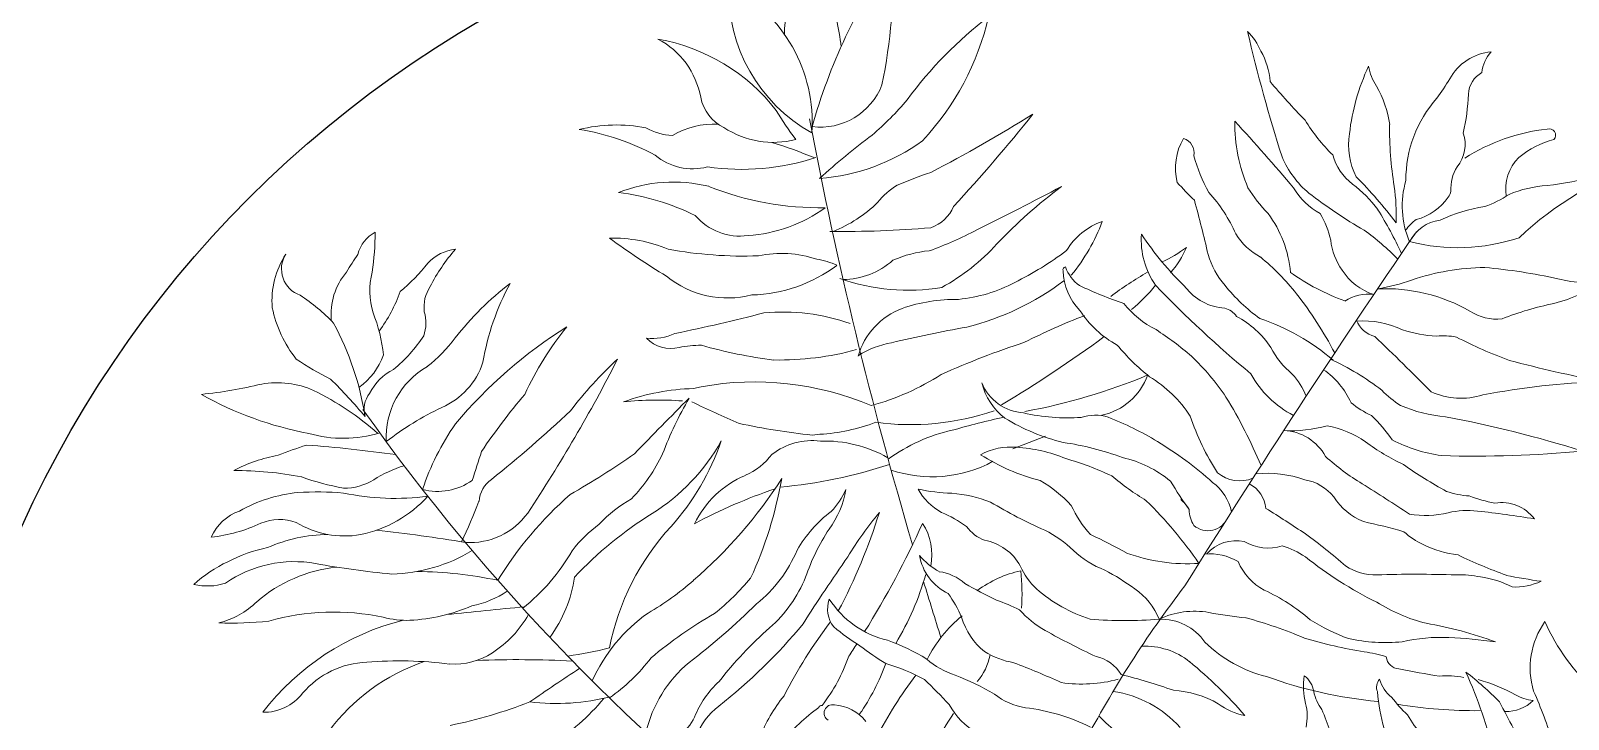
# Model space of a CAD drawing. Header units: inches. Extents: x 484217 to 497210, y -26946 to -21493.
# Drawn here: x 492384.29 to 492405.09, y -26219.22 to -26209.91 of the extents above; entities that cross this region are included whole.
import ezdxf

# ---------------------------------------------------------------- set-up
doc = ezdxf.new("R2010")
doc.units = ezdxf.units.IN
doc.header["$LTSCALE"] = 20
doc.header["$MEASUREMENT"] = 0
doc.layers.add('furniture', color=4, linetype='Continuous')
doc.layers.add('PLANTS', color=84, linetype='Continuous', lineweight=13)

# ---------------------------------------------------------------- blocks, each defined once
blk = doc.blocks.new('A$C137A2C16')
at = {"layer": 'PLANTS'}
for p, q in [((91.313, 66.903), (91.313, 66.461)), ((87.175, 60.89), (87.12, 60.448)), ((83.81, 49.857), (84.086, 47.871))]:
    blk.add_line(p, q, dxfattribs=at)
for centre, radius, start, end in [((89.867, 95.851), 3.365, 153.43857, 184.79373), ((79.786, 93.451), 8.078, 12.1986, 28.90754), ((104.365, 91.103), 20.686, 164.98391, 172.93762), ((89.046, 96.494), 4.661, 180.38578, 211.50023), ((80.049, 93.009), 6.953, 336.90044, 21.61168), ((98.652, 94.733), 9.449, 173.6608, 191.66436), ((87.549, 93.522), 2.831, 6.70879, 52.77317), ((81.57, 94.471), 2.832, 165.96589, 219.08789), ((67.559, 85.897), 14.582, 0.86052, 39.4266), ((79.294, 92.982), 8.665, 358.4928, 14.54476), ((112.32, 80.844), 20.233, 137.65986, 156.30069), ((122.192, 91.253), 25.034, 172.61511, 180.65303), ((70.277, 92.969), 13.576, 334.87519, 2.86195), ((77.652, 90.162), 8.381, 353.1575, 27.70914), ((82.139, 91.446), 8.566, 352.64877, 16.31903), ((73.419, 98.01), 19.763, 335.89112, 347.24442), ((84.025, 91.404), 8.955, 357.20774, 14.50245), ((75.344, 89.69), 5.019, 348.63308, 36.62977), ((79.277, 91.115), 8.832, 347.5721, 10.69095), ((86.784, 92.325), 2.661, 325.84222, 10.78263), ((68.285, 84.367), 11.328, 5.67235, 40.49773), ((92.791, 87.107), 5.324, 135.62059, 176.8871), ((57.997, 85.901), 35.338, 5.43948, 8.24393), ((92.061, 91.236), 5.105, 322.8277, 356.98769), ((130.083, 71.192), 47.63, 156.37395, 161.68512), ((71.784, 93.588), 19.127, 342.41019, 350.25136), ((103.628, 82.065), 14.494, 147.09889, 156.94967), ((5.61, 116.929), 91.836, 339.25032, 342.45928), ((101.117, 82.368), 7.022, 88.67384, 115.36194), ((100.556, 84.507), 4.935, 44.17832, 81.57172), ((57.703, 91.976), 22.798, 339.78791, 351.74185), ((100.042, 85.494), 7.153, 150.86796, 183.91659), ((83.394, 98.459), 16.383, 305.4615, 321.01344), ((108.419, 77.403), 15.303, 132.35022, 140.91058), ((102.969, 86.818), 1.593, 45.02572, 147.65665), ((94.565, 87.191), 7.092, 178.33998, 214.81934), ((103.16, 81.712), 14.488, 155.11806, 174.34111), ((93.317, 86.962), 3.124, 165.58141, 198.82309), ((93.943, 95.724), 11.128, 300.73947, 313.63867), ((87.512, 84.626), 5.576, 152.45729, 168.39827), ((-4.678, 118.857), 97.721, 337.61721, 340.62966), ((78.264, 116.291), 34.481, 297.15336, 302.0101), ((139.513, -24.665), 119.163, 112.23141, 129.9934), ((92.245, 83.927), 10.356, 169.8769, 190.1231), ((94.071, 84.272), 9.397, 168.40961, 198.00587), ((83.8, 83.592), 6.972, 3.89853, 19.79599), ((95.193, 102.513), 16.944, 265.96165, 285.18449), ((94.099, 84.167), 1.446, 38.15282, 93.91547), ((99.328, 87.082), 3.915, 202.62036, 237.19232), ((99.3, 82.527), 3.763, 36.88949, 82.47264), ((103.641, 84.099), 27.988, 178.45209, 188.18243), ((61.27, 90.468), 24.112, 335.11441, 346.18227), ((91.497, 80.144), 4.691, 16.65712, 79.7388), ((76.927, 77.636), 16.973, 12.16959, 24.81683), ((93.339, 82.729), 3.005, 13.13202, 50.8706), ((78.784, 61.264), 33.268, 42.90226, 44.99547), ((82.959, 82.932), 4.034, 163.1811, 199.91473), ((98.336, 92.62), 8.901, 262.70697, 278.81334), ((100.009, 79.701), 4.135, 61.75423, 94.28983), ((102.3, 82.189), 1.921, 14.07995, 63.64811), ((-272.689, 127.161), 357.246, 352.279, 352.99906), ((92.248, 81.759), 3.448, 152.52431, 202.16318), ((81.687, 71.039), 14.417, 41.88759, 58.64432), ((104.063, 87.3), 8.712, 206.50463, 223.62575), ((105.063, 89.163), 8.448, 220.08819, 237.50035), ((108.814, 101.394), 19.306, 249.22474, 256.06205), ((17.821, 94.38), 62.263, 343.97403, 349.02391), ((87.783, 81.96), 5.735, 178.53143, 200.73087), ((110.038, 86.795), 10.637, 206.56143, 218.90078), ((85.286, 83.819), 6.525, 200.27961, 226.97774), ((89.565, 80.46), 4.061, 163.02296, 221.29665), ((116.329, 121.243), 49.863, 232.1941, 235.09578), ((97.693, 81.966), 4.241, 190.20759, 239.03225), ((103.798, 85.148), 8.621, 205.11135, 220.35086), ((98.934, 83.133), 2.187, 237.43615, 274.11668), ((68.232, 65.16), 21.266, 28.07919, 45.4774), ((87.275, 78.717), 1.713, 22.21239, 72.28175), ((-657.754, -1160.014), 1447.928, 58.881434, 58.95057), ((70.631, 64.269), 27.269, 19.06834, 36.95994), ((98.856, 78.801), 2.163, 43.62798, 83.76795), ((93.649, 72.279), 10.492, 35.67212, 49.79928), ((85.766, 83.922), 13.266, 199.48328, 217.05655), ((88.265, 75.719), 13.088, 160.37173, 180.90707), ((-65.464, 24.152), 152.074, 20.29109, 21.59221), ((156.934, 112.017), 75.499, 205.62566, 210.17297), ((64.084, 54.841), 36.213, 36.54814, 43.03926), ((82.867, 68.079), 18.389, 24.78371, 38.65539), ((99.716, 78.717), 2.477, 352.61123, 34.37612), ((91.978, 84.484), 11.914, 205.86182, 226.88367), ((85.215, 83.278), 7.837, 220.81252, 248.3587), ((151.476, 139.124), 89.349, 223.3589, 229.90521), ((89.864, 64.826), 14.636, 48.49903, 67.30763), ((98.334, 75.53), 20.412, 174.75043, 181.59089), ((70.546, 68.747), 9.534, 22.22894, 52.88206), ((64.385, 63.943), 21.612, 18.61816, 33.89197), ((82.145, 62.149), 18.026, 37.72061, 52.27033), ((85.068, 79.59), 10.697, 201.82533, 219.63972), ((72.048, 61.888), 14.337, 34.21149, 65.78088), ((78.207, 71.101), 7.325, 22.71544, 39.78504), ((134.779, 89.578), 49.909, 196.78014, 201.7943), ((74.146, 59.601), 22.721, 29.45337, 39.55522), ((69.479, 67.387), 7.384, 26.70534, 63.94728), ((78.095, 69.395), 8.23, 17.01799, 33.42809), ((55.297, 61.763), 24.181, 16.53237, 27.0642), ((93.748, 76.635), 15.001, 196.58486, 208.83751), ((69.621, 67.966), 3.991, 24.26492, 87.90774), ((74.805, 73.44), 2.976, 204.28972, 231.61415), ((93.743, 76.737), 9.211, 212.38274, 232.02793), ((69.865, 66.614), 5.455, 29.05076, 55.46848), ((112.563, 87.148), 40.022, 204.2579, 211.60889), ((95.875, 74.634), 11.643, 199.00319, 227.60975), ((-136.777, -74.9), 268.369, 31.9891, 32.94508), ((72.487, 73.367), 19.14, 342.69875, 352.84995), ((78.697, 69.459), 12.872, 348.54738, 6.80935), ((95.829, 78.374), 14.601, 215.23998, 237.68857), ((133.134, 32.473), 49.278, 131.00536, 135.58938), ((92.626, 71.372), 8.352, 324.45595, 348.178), ((94.773, 74.963), 13.457, 318.35368, 338.06953), ((98.34, 69.817), 8.917, 335.96476, 0.76696), ((101.655, 82.895), 31.351, 205.08011, 217.43931), ((57.647, 55.41), 21.918, 28.17482, 39.19695), ((104.18, 81.725), 26.599, 207.60296, 224.29329), ((76.116, 51.647), 21.468, 46.69683, 56.14613), ((95.699, 67.246), 1.905, 120.47276, 182.0455), ((97.85, 67.85), 3.285, 161.56429, 190.80723), ((92.217, 75.341), 15.283, 205.98552, 216.86555), ((54.488, 60.713), 30.314, 5.57022, 15.1047), ((80.103, 64.131), 5.781, 10.0262, 50.82759), ((90.421, 73.244), 13.638, 320.50871, 339.90186), ((94.694, 67.302), 8.627, 333.30825, 8.36625), ((66.566, 60.976), 8.046, 37.08848, 57.0062), ((135.69, 30.685), 58.011, 141.01784, 143.97141), ((87.2, 67.394), 6.599, 347.00482, 358.13171), ((213.84, 64.613), 119.246, 178.7409, 181.2591), ((59.712, 58.814), 13.249, 23.24248, 35.90542), ((85.54, 69.571), 7.837, 205.70641, 234.15743), ((94.373, 84.784), 23.522, 232.30423, 246.8904), ((74.271, 67.251), 17.06, 323.91265, 357.34569), ((101.328, 62.57), 5.548, 127.72835, 181.39724), ((121.192, 57.021), 23.751, 156.43367, 169.00189), ((108.826, 63.968), 3.226, 136.5693, 164.93087), ((55.049, 44.461), 27.897, 39.69177, 49.98914), ((83.796, 69.421), 7.748, 208.20629, 234.8345), ((117.218, 52.792), 26.991, 150.92064, 159.94308), ((106.859, 63.349), 3.355, 127.23361, 181.48239), ((89.721, 65.901), 3.998, 191.00402, 219.22761), ((124.865, 47.78), 39.905, 154.74283, 160.8202), ((102.52, 61.57), 3.388, 117.68832, 174.70968), ((101.152, 63.379), 4.778, 344.56568, 17.38838), ((101.163, 68.672), 10.998, 294.74302, 336.94778), ((107.692, 67.482), 4.755, 267.41069, 319.04322), ((71.393, 63.351), 0.481, 333.92938, 134.99836), ((71.811, 63.903), 0.158, 335.03383, 61.83063), ((79.565, 70.006), 9.797, 219.03108, 237.89638), ((-1.621, -12.902), 109.693, 41.9811, 44.39238), ((69.386, 63.89), 2.553, 295.89783, 342.89635), ((73.077, 52.972), 11.894, 43.48804, 58.26479), ((75.868, 57.773), 7.449, 24.09637, 46.97041), ((112.009, 59.495), 27.59, 171.97395, 185.3207), ((83.172, 61.803), 3.792, 339.96048, 24.44492), ((116.167, 53.756), 16.824, 144.91155, 168.13975), ((116.367, 58.263), 13.8, 158.76422, 184.92691), ((107.395, 60.277), 2.456, 88.08505, 140.86084), ((80.281, 70.247), 12.525, 222.13332, 237.08841), ((112.747, 97.666), 52.6, 223.1278, 224.05743), ((79.679, 56.864), 5.519, 109.95906, 153.43343), ((85.056, 50.684), 14.508, 127.69369, 134.9981), ((76.891, 60.665), 1.656, 56.91049, 115.19966), ((108.402, 57.926), 17.043, 166.00255, 182.11753), ((83.12, 63.548), 11.608, 327.52427, 352.30361), ((104.145, 60.736), 8.535, 168.52205, 203.72828), ((107.572, 60.52), 8.536, 170.81049, 202.78436), ((109.005, 58.109), 5.116, 133.38519, 181.60595), ((55.16, 44.034), 22.338, 39.35271, 50.19313), ((83.118, 50.529), 13.329, 128.62183, 136.39528), ((99.056, 87.117), 33.638, 229.07553, 239.4962), ((85.699, 64.574), 5.255, 220.55527, 247.61667), ((91.476, 61.691), 6.403, 328.57196, 358.75458), ((112.747, 97.666), 52.6, 224.95754, 232.61992), ((66.067, 46.171), 19.91, 36.93349, 45.90485), ((86.259, 63.148), 4.283, 213.01973, 233.27601), ((79.617, 61.881), 7.249, 317.16409, 349.04546), ((98.218, 58.623), 11.247, 170.65949, 187.46989), ((110.945, 50.719), 9.321, 75.21254, 137.70892), ((120.037, 106.823), 71.03, 221.63223, 224.99577), ((63.678, 65.246), 11.239, 318.36457, 330.55648), ((65.225, 65.355), 11.263, 314.9981, 327.67858), ((79.882, 73.418), 27.957, 324.39604, 329.78454), ((106.624, 65.343), 8.74, 252.87061, 320.05085), ((85.371, 69.99), 15.539, 225.4381, 241.38573), ((92.607, 60.158), 4.694, 322.5232, 337.37923), ((110.866, 42.534), 16.936, 107.52484, 114.32247), ((54.053, 85.26), 32.865, 299.74324, 303.2619), ((76.059, 53.469), 4.86, 126.19936, 148.56874), ((68.225, 51.456), 7.705, 26.20511, 50.14905), ((105.269, 51.056), 11.548, 147.20232, 176.64086), ((71.562, 52.58), 4.316, 106.19217, 137.04296), ((94.683, -196.533), 253.673, 93.87185, 94.62984), ((78.878, 53.518), 2.935, 86.21417, 141.70799), ((81.073, 52.612), 4.326, 117.55125, 137.05298), ((94.683, -196.533), 253.673, 87.69935, 93.374), ((90.403, 53.075), 7.299, 148.17989, 195.48672), ((75.811, 53.101), 9.82, 359.42084, 23.0746), ((100.753, 51.935), 14.651, 159.10132, 185.97871), ((102.845, 57.807), 14.8, 182.33819, 199.39861), ((89.038, 53.713), 4.071, 7.08932, 61.46164), ((85.782, 55.497), 5.531, 357.58099, 18.66658), ((99.731, 56.202), 4.375, 167.44439, 208.64007), ((153.773, 43.554), 57.122, 166.11804, 171.93608), ((105.98, 58.247), 7.793, 188.60887, 211.16043), ((112.667, 55.365), 11.395, 171.03118, 203.03849), ((64.891, 36.773), 41.816, 23.80199, 29.14955), ((107.964, 55.588), 3.8, 159.92562, 235.67497), ((88.049, 27.254), 33.847, 42.528, 61.12373), ((108.864, 52.218), 5.126, 17.02, 78.38303), ((59.208, 64.574), 15.324, 316.68279, 325.99389), ((75.381, 56.506), 2.696, 304.45952, 339.44271), ((79.681, 58.89), 3.227, 245.2886, 290.55902), ((83.802, 52.244), 3.572, 106.45078, 137.2007), ((92.211, 51.207), 10.425, 154.65235, 165.37899), ((73.973, 56.883), 3.375, 216.87147, 246.18614), ((75.286, 50.954), 3.945, 93.06439, 128.0452), ((73.383, 63.358), 8.632, 281.3092, 291.69745), ((76.042, 58.196), 6.231, 310.30495, 325.54711), ((3.034, 55.181), 88.275, 357.1879, 0.0535), ((72.661, 51.119), 3.736, 128.05928, 158.19728), ((76.102, 50.814), 4.591, 134.99783, 157.61853), ((119.363, 16.542), 56.806, 138.36457, 140.42908), ((74.295, 56.378), 8.231, 326.08267, 342.02975), ((84.055, 53.192), 9.08, 345.77343, 6.46918), ((89.242, 52.858), 6.766, 352.31761, 10.62012), ((96.141, 51.641), 4.083, 17.81963, 39.06836), ((110.533, 73.182), 19.056, 263.82607, 273.41644), ((70.163, 51.023), 6.742, 359.7553, 23.06695), ((80.944, 51.37), 2.25, 112.75796, 146.30818), ((43.519, 50.704), 42.174, 358.92388, 3.12227), ((43.549, 43.896), 46.22, 4.86473, 11.22177), ((68.402, 47.578), 32.071, 5.85627, 9.53651), ((118.881, 61.831), 17.732, 207.47879, 216.69095), ((58.665, 56.264), 11.178, 320.32454, 340.35591), ((24.734, 84.723), 57.052, 322.73177, 325.68668), ((61.886, 61.627), 16.327, 321.94665, 326.9744), ((76.358, 53.799), 2.959, 285.997, 336.47039), ((119.125, 81.373), 31.836, 245.29854, 258.89406), ((77.521, 46.444), 5.825, 118.49405, 137.25224), ((78.129, 62.013), 11.087, 252.56384, 263.66017), ((99.919, 33.427), 26.272, 135.67214, 143.31841), ((92.063, 43.362), 11.69, 134.29008, 152.64857), ((80.372, 50.767), 3.657, 341.72885, 15.25608), ((105.36, 54.969), 12.062, 195.56217, 214.7584), ((117.562, 54.518), 21.767, 186.76647, 194.60428), ((99.441, 51.814), 2.239, 186.34047, 233.15149), ((86.387, 35.633), 24.03, 24.52868, 40.48868), ((113.611, 14.168), 54.241, 138.09217, 141.54562), ((80.658, 43.397), 8.541, 125.59772, 149.4881), ((77.901, 47.072), 3.95, 100.6109, 124.11271), ((87.931, 47.11), 3.621, 90.5457, 129.64231), ((88.308, 48.021), 2.741, 98.63024, 163.73785), ((106.576, 51.083), 15.375, 180.86809, 203.96787), ((101.31, 49.825), 8.528, 172.34908, 195.15471), ((183.624, 72.26), 86.026, 194.41099, 198.89903), ((115.078, 59.56), 15.532, 213.86223, 243.91612), ((25.822, 2.634), 62.173, 39.31406, 49.22855), ((77.63, 47.217), 8.057, 158.45356, 181.87544), ((75.671, 52.005), 8.514, 324.18459, 343.73877), ((94.177, 41.537), 11.963, 135.65785, 153.05894), ((166.024, 75.996), 83.785, 198.13884, 202.97493), ((185.52, 109.972), 106.002, 214.44018, 218.21591), ((70.799, 43.063), 6.222, 118.95075, 146.93403), ((73.802, 53.291), 6.548, 302.82484, 320.43847), ((75.936, 54.184), 7.92, 300.01271, 316.50096), ((95.649, 43.899), 11.107, 153.88459, 171.0621), ((118.884, 47.011), 33.186, 177.08446, 189.80028), ((280.297, 92.168), 188.793, 193.2085, 194.86519), ((69.162, 48.805), 2.171, 287.07956, 335.375), ((95.182, 40.587), 23.02, 161.91321, 171.73689), ((80.233, 43.409), 5.243, 123.33896, 146.65724), ((55.546, 39.29), 35.108, 7.90751, 14.05474), ((71.447, 32.201), 28.787, 23.61677, 33.50461), ((63.02, 49.734), 6.39, 298.65552, 338.56178), ((44.652, 59.293), 28.111, 327.07962, 333.45416), ((81.155, 41.095), 6.358, 101.41539, 119.57621), ((68.013, 55.043), 16.625, 321.44746, 331.15717), ((68.075, 52.98), 16.57, 326.55838, 338.68311), ((111.054, 51.749), 18.45, 193.01031, 203.86112), ((63.828, 56.873), 16.018, 311.34586, 318.65034), ((52.197, 66.891), 32.825, 317.81367, 321.87059), ((67.073, 45.959), 4.116, 308.51507, 349.61352), ((82.135, 45.404), 2.552, 329.97071, 4.97007), ((71.85, 47.651), 3.796, 278.34265, 312.39555), ((85.083, 39.272), 10.22, 146.93443, 170.58204), ((91.079, 31.381), 16.679, 127.11503, 135.49843), ((69.275, 54.419), 18.249, 315.74945, 325.66801), ((88.15, 44.404), 3.623, 179.25591, 237.1034), ((92.633, 38.79), 5.865, 109.57095, 138.46878), ((92.413, 41.492), 3.319, 78.15094, 121.70193), ((93.485, 42.474), 2.094, 95.7107, 132.74562), ((101.279, 50.856), 10.735, 217.3679, 236.41102), ((93.121, 44.584), 0.158, 350.53638, 99.4625), ((91.517, 41.515), 3.844, 5.94713, 46.11407), ((62.674, 45.655), 5.811, 316.89753, 343.60943), ((69.407, 44.465), 3.048, 291.51417, 349.23824), ((67.726, 42.879), 4.784, 337.12117, 12.27271), ((75.957, 46.705), 6.596, 307.36484, 334.34347), ((109.288, 30.233), 22.058, 141.34074, 148.46868), ((54.193, 62.714), 25.249, 297.67052, 307.71), ((65.944, 63.918), 24.695, 291.5174, 302.41934), ((93.924, 31.381), 12.645, 116.69487, 128.45425), ((76.831, 35.774), 15.68, 15.78142, 25.04001), ((69.229, 38.909), 3.612, 129.8037, 156.45285), ((74.688, 35.118), 7.728, 122.59861, 152.95594), ((-321.045, -352.94), 558.567, 42.51122, 44.99961), ((88.013, 16.463), 26.264, 107.85565, 112.10812), ((66.87, 56.818), 21.646, 305.20656, 315.64185), ((92.749, 36.904), 5.364, 114.94433, 140.55036), ((88.43, 33.531), 17.934, 155.3217, 162.17473), ((77.919, 39.739), 1.242, 126.24978, 233.61825), ((77.76, 39.016), 1.818, 78.29867, 108.43381), ((77.712, 42.462), 1.716, 284.03535, 309.09171), ((80.887, 46.314), 7.216, 289.79923, 315.80085), ((99.935, 46.523), 11.132, 207.30061, 217.39658), ((72.258, 40.951), 3.223, 316.58582, 351.8573), ((73.618, 39.09), 2.23, 334.48656, 35.58174), ((124.149, -15.817), 64.667, 120.74333, 127.36013), ((75.319, 54.093), 19.144, 306.35417, 313.95893), ((100.446, 22.852), 18.171, 110.35359, 122.7774), ((92.785, 35.583), 4.509, 72.7087, 112.06145), ((45.982, 52.906), 28.926, 324.29285, 331.31225), ((77.518, 41.286), 2.828, 268.77893, 310.36266), ((84.773, 24.85), 14.745, 95.61302, 109.65418), ((98.883, 40.362), 6.698, 190.86315, 204.77611), ((89.928, 24.365), 26.325, 147.18193, 161.42771), ((75.193, 35.409), 3.379, 100.12486, 138.5916), ((77.599, 36.275), 2.705, 136.72201, 184.39862), ((81.056, 37.136), 2.026, 127.80436, 188.74961), ((78.922, 50.46), 14.101, 290.83392, 303.31114), ((91.901, 35.285), 3.125, 114.44438, 163.18488), ((95.923, 41.89), 5.341, 215.7551, 234.24745), ((65.769, 39.954), 3.153, 245.77368, 270.69126), ((64.126, 44.169), 10.741, 305.83628, 322.59518), ((77.429, 38.263), 1.785, 262.82153, 319.434), ((74.876, 64.464), 28.654, 279.59604, 288.43528), ((103.586, 24.121), 14.868, 118.23792, 123.69058), ((96.621, 33.872), 3.349, 46.73072, 91.19351), ((66.259, 33.819), 2.373, 87.51061, 115.10779), ((65.917, 32.93), 3.873, 68.1155, 91.63647), ((66.473, 37.522), 1.337, 265.23597, 311.63165), ((17.018, 96.68), 85.119, 313.1818, 315.00056), ((72.709, 37.481), 6.613, 327.68089, 352.4357), ((87.813, 36.799), 1.256, 293.02967, 330.94587), ((92.356, 31.884), 4.554, 92.92175, 118.49611), ((92.124, 121.633), 85.201, 270, 272.16189), ((98.172, 36.724), 0.851, 245.9247, 330.94587), ((55.975, 99.363), 64.07, 275.92399, 278.32511), ((94.725, 21.653), 29.058, 150.35998, 157.31388), ((79.117, 26.759), 12.307, 135.00056, 146.42763), ((70.439, 38.656), 5.16, 313.53176, 329.889), ((86.446, 30.02), 5.771, 105.46072, 139.8391), ((84.18, 39.252), 5.479, 290.74208, 318.81463), ((94.533, 26.766), 10.104, 115.49596, 131.18648), ((91.164, 43.575), 9.132, 281.04003, 298.9269), ((98.035, 27.552), 8.397, 91.43212, 106.99028), ((87.458, 17.752), 21.815, 128.11691, 140.87015), ((57.497, 54.75), 26.856, 305.15719, 311.42422), ((78.566, 35.248), 2.862, 285.45232, 344.49045), ((88.188, 32.403), 7.172, 163.13994, 183.18346), ((94.132, 31.043), 3.772, 108.8535, 138.4466), ((78.177, 29.203), 10.285, 154.90562, 172.13581), ((75.787, 35.012), 2.729, 295.5604, 336.98678), ((87.152, 29.746), 4.501, 103.24077, 128.29876), ((77.262, 40.891), 12.46, 306.08252, 328.44344), ((83.05, 44.227), 13.503, 295.15409, 307.71044), ((64.019, 22.855), 9.899, 81.22208, 106.20801), ((65.641, 31.968), 0.679, 35.30126, 99.46171), ((62.251, 34.843), 6.002, 328.36159, 340.70877), ((75.165, 30.497), 3.182, 133.83142, 168.06032), ((82.236, 37.075), 4.352, 279.49919, 299.2493), ((98.026, 25.327), 8.451, 108.54616, 121.26423), ((50.127, 118.674), 98.554, 296.9105, 299.87647), ((96.996, 24.222), 9.266, 76.11507, 100.30504), ((68.602, 24.058), 8.632, 114.44252, 123.47516), ((66.281, 30.383), 1.979, 92.48939, 129.217), ((78.123, 29.196), 3.549, 109.06512, 145.30537), ((87.087, 21.318), 13.602, 124.77835, 135.85095), ((75.845, 34.258), 5.651, 312.08583, 336.50184), ((79.196, 52.667), 22.781, 284.74266, 294.9052), ((98.773, 22.213), 13.15, 131.48177, 146.88917), ((91.004, 38.554), 6.557, 261.7404, 293.70355), ((65.536, 25.515), 5.988, 106.44845, 120.10568), ((89.724, 21.268), 27.23, 157.49655, 167.51712), ((116.752, 7.958), 55.316, 155.22341, 157.66928), ((67.261, 30.943), 0.758, 82.40585, 164.97077), ((77.351, 24.624), 9.695, 134.66479, 152.94986), ((11.981, 42.811), 61.191, 344.76252, 349.01956), ((41.597, 47.158), 37.198, 330.94587, 334.62282), ((81.072, 34.944), 4.67, 281.43192, 312.03165), ((71.819, 41.118), 16.413, 309.686, 321.70133), ((97.52, 25.724), 5.388, 99.69945, 127.4059), ((103.964, -57.921), 89.258, 89.93118, 94.72454), ((102.074, 34.666), 3.882, 280.74541, 300.96425), ((58.023, 30.61), 9.966, 344.46997, 0), ((-7.967, 116.085), 120.624, 313.47276, 315.00056), ((87.811, 20.398), 12.662, 130.23691, 141.70625), ((85.151, 26.244), 5.191, 127.4059, 142.59522), ((111.259, 9.009), 27.022, 129.01829, 137.12165), ((95.986, 26.917), 4.073, 107.92825, 137.89103), ((119.788, -6.033), 41.297, 117.09601, 121.24017), ((101.627, 34.697), 4.018, 260.70047, 286.92782), ((77.142, 24.891), 5.181, 125.77781, 140.52809), ((75.417, 38.212), 10.448, 292.34437, 302.4717), ((85.453, 28.561), 2.452, 339.39861, 19.94018), ((90.703, 25.912), 3.453, 110.09559, 148.84399), ((90.894, 25.771), 3.653, 83.04691, 112.14267), ((91.387, 34.478), 5.081, 269.4267, 288.08559), ((101.721, 19.224), 10.595, 108.43528, 122.25793), ((61.344, 29.474), 4.27, 334.53293, 353.28878), ((47.685, 37.913), 22.829, 326.74615, 337.10981), ((79.862, 26.474), 5.264, 156.80181, 181.19152), ((94.884, 9.173), 25.556, 131.73007, 138.27105), ((85.975, 22.904), 8.673, 139.39926, 159.07629), ((85.151, 23.697), 5.575, 120.75049, 135.00056), ((86.779, 27.464), 1.562, 99.25539, 152.52663), ((81.334, 29.813), 5.21, 321.17072, 350.97989), ((60.167, 54.605), 27.677, 270.5967, 281.05385), ((53.852, 41.649), 18.355, 301.25066, 309.28424), ((37.909, 36.432), 30.905, 339.07587, 344.0549), ((78.032, 24.212), 6.298, 140.90614, 160.01725), ((87.626, 22.854), 8.004, 143.29365, 162.4079), ((-1.319, 160.532), 158.224, 301.5934, 303.23222), ((78.363, 29.203), 9.815, 317.28411, 349.49128), ((100.115, 26.686), 12.123, 176.56397, 186.11539), ((80.843, 39.729), 16.272, 301.79554, 310.71644), ((89.671, 32.768), 6.972, 293.29081, 310.36509), ((96.267, 24.874), 3.316, 93.4683, 128.85497), ((55.846, 31.859), 10.344, 318.24025, 331.03588), ((65.634, 27.708), 5.476, 335.00505, 349.69535), ((92.708, 22.296), 8.46, 149.84237, 163.30106), ((79.132, 52.536), 29.698, 294.52006, 301.2754), ((95.521, 23.336), 3.939, 67.36523, 104.26478), ((92.902, 15.32), 12.363, 51.7629, 70.46299), ((-52.197, 461.128), 450.256, 284.43527, 284.87306), ((64.822, 25.185), 2.128, 164.35804, 211.90185), ((102.075, 2.792), 38.124, 141.80639, 146.31045), ((69.669, 26.365), 4.93, 340.27083, 0), ((79.725, 23.693), 4.638, 147.52931, 164.01603), ((142.083, 9.129), 66.389, 165.2773, 172.27153), ((84.93, 23.207), 4.217, 142.7657, 184.06023), ((84.409, 50.421), 25.357, 281.99015, 288.43528), ((65.336, 23.287), 2.445, 136.50809, 161.56539), ((65.618, 27.238), 5.308, 319.02242, 339.67723), ((20.615, 43.366), 56.846, 337.52471, 340.83149), ((81.16, 20.89), 7.169, 145.30537, 157.47465), ((14.865, 54.102), 71.226, 329.59706, 336.12403), ((80.888, 25.172), 3.743, 335.77267, 353.17968), ((74.677, 24.03), 13.454, 347.63774, 5.82141), ((100.131, 19.887), 11.148, 152.62227, 185.36398), ((91.146, 19.891), 5.204, 60.59329, 100.11854), ((88.774, 23.271), 2.271, 353.88461, 50.0952), ((89.036, 23.378), 2.544, 22.57231, 42.29908), ((94.704, 37.891), 12.794, 255.29831, 264.68535), ((92.368, 6.127), 19.06, 75.82167, 86.53723), ((97.537, 30.915), 6.329, 265.46087, 286.55738), ((100.431, 21.716), 3.317, 87.87886, 109.183), ((58.642, 49.053), 25.614, 273.94446, 280.99594), ((63.835, 19.342), 4.578, 41.47003, 93.85609), ((103.829, 8.796), 36.742, 155.65973, 158.83912), ((94.56, 24.409), 3.175, 180.98817, 222.17529), ((92.143, 17.554), 7.045, 35.39781, 77.22103), ((73.166, 22.781), 3.672, 164.57812, 191.33114), ((72.151, 23.813), 2.393, 294.4867, 355.76369), ((105.354, 5.762), 27.616, 139.66859, 146.59269), ((82.471, 21.105), 8.776, 355.13558, 12.66526), ((69.272, 11.448), 11.108, 100.40969, 126.02685), ((37.361, 24.499), 43.392, 348.86032, 357.89839), ((87.505, 20.518), 2.798, 133.60338, 173.26741), ((93.091, 23.148), 1.241, 224.55376, 242.12572), ((92.136, 19.725), 2.355, 44.9908, 80.84616), ((95.417, 22.638), 2.041, 217.68262, 275.12983), ((114.415, 36.219), 22.044, 221.42311, 224.88055), ((165.424, -22.556), 93.829, 152.36308, 155.65933), ((67.505, 18.282), 17.411, 358.26181, 8.47098), ((53.853, 32.449), 35.796, 334.79931, 341.59864), ((97.517, 21.072), 6.342, 186.43528, 200.55568), ((83.599, 17.168), 11.208, 353.36761, 19.15913), ((101.086, 32.02), 12.664, 244.32845, 254.50872), ((96.811, 18.432), 2.986, 351.59959, 48.36591), ((97.279, 18.36), 1.516, 16.2599, 73.73898), ((72.447, 9.148), 19.212, 5.23587, 30.31629), ((91.35, 16.489), 2.542, 31.41817, 86.3015), ((85.007, 17.723), 6.666, 350.3114, 9.6886), ((98.148, 16.95), 1.926, 32.90473, 72.28348), ((95.158, 18.09), 10.255, 181.87784, 199.8928), ((88.581, 15.42), 5.488, 2.20604, 25.86592), ((90.749, 14.676), 5.169, 150.67457, 184.02374), ((120.082, 13.751), 28.645, 174.28952, 185.71048), ((94.369, 15.834), 0.365, 213.68955, 6.27738)]:
    blk.add_arc(centre, radius, start, end, dxfattribs=at)

msp = doc.modelspace()

# ---------------------------------------------------------------- linework, layer by layer
at = {"layer": 'furniture'}
msp.add_circle((492397.857, -26222.793), 15.018, dxfattribs=at)

# ---------------------------------------------------------------- block references
at = {"layer": 'PLANTS', "xscale": 0.2359762172501539, "yscale": 0.2359762172501539, "zscale": 0.2359762172501539, "rotation": 103.0645570240567}
msp.add_blockref('A$C137A2C16', (492413.504, -26232.17, 6.142), dxfattribs=at)

doc.saveas('drawing.dxf')
